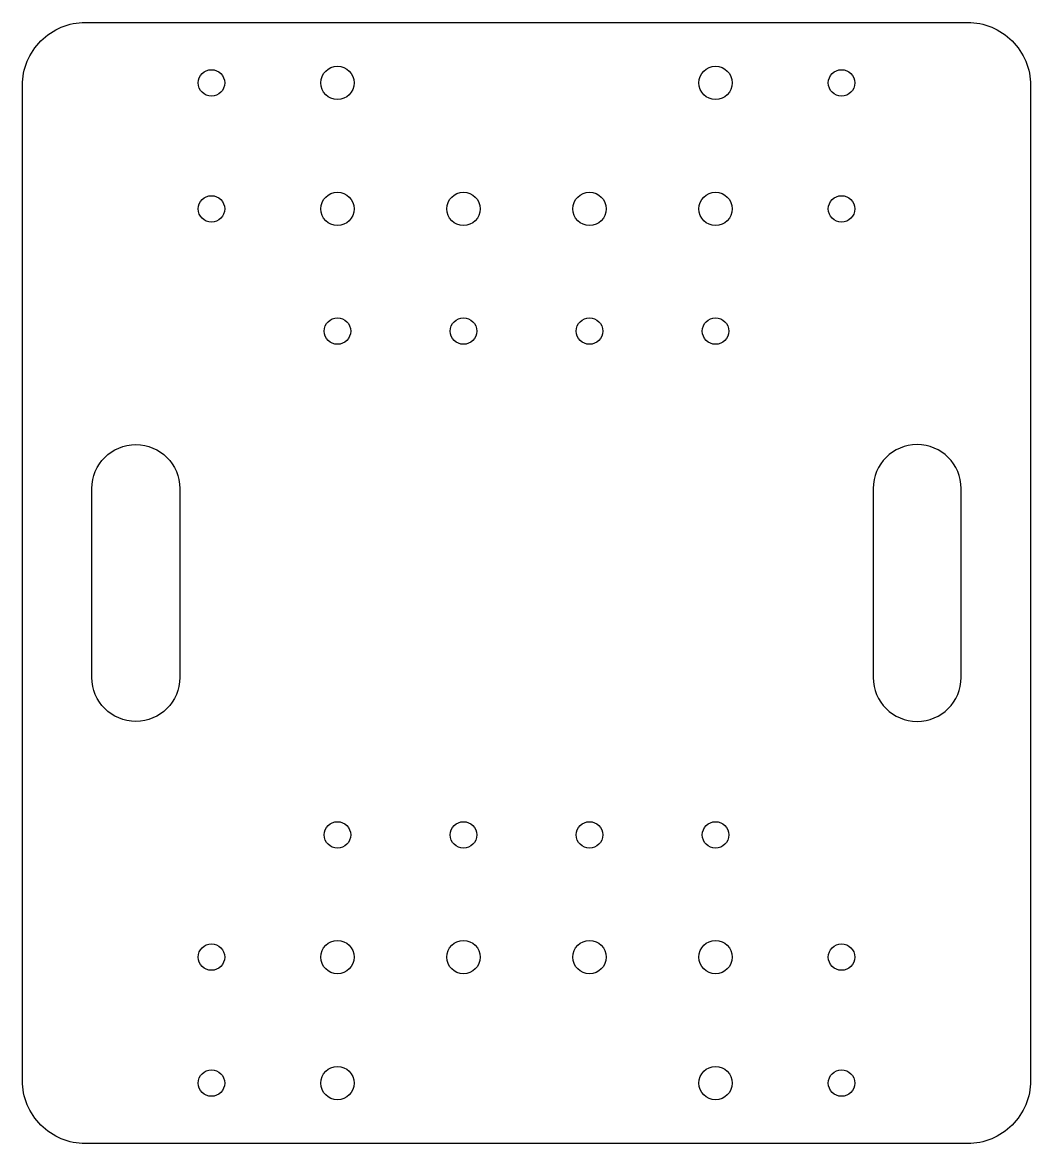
# Model space of a CAD drawing. Header units: millimetres. Extents: x -80 to 80, y -89 to 89.
import ezdxf

# ---------------------------------------------------------------- set-up
doc = ezdxf.new("R2010")
doc.units = ezdxf.units.MM
doc.layers.get('0').update_dxf_attribs({"linetype": 'CONTINUOUS'})

msp = doc.modelspace()

# ---------------------------------------------------------------- linework, layer by layer
for points in [[(70, -89), (-70, -89, -0.414214), (-80, -79), (-80, 79, -0.414214), (-70, 89), (70, 89, -0.414214), (80, 79), (80, -79, -0.414214)], [(-68.98, -15), (-68.98, 15, -1), (-55.02, 15), (-55.02, -15, -1)], [(55.02, -15, 1), (68.98, -15), (68.98, 15, 1), (55.02, 15)]]:
    msp.add_lwpolyline(points, format="xyb", close=True)
for centre, radius in [((-30, 79.39), 2.65), ((30, 79.39), 2.65), ((-50, 79.39), 2.1), ((50, 79.39), 2.1), ((-50, 59.39), 2.1), ((-30, 59.39), 2.65), ((-10, 59.39), 2.65), ((10, 59.39), 2.65), ((30, 59.39), 2.65), ((50, 59.39), 2.1), ((-30, 40), 2.1), ((-30, 40), 2.1), ((-10, 40), 2.1), ((10, 40), 2.1), ((30, 40), 2.1), ((-30, -40), 2.1), ((-10, -40), 2.1), ((10, -40), 2.1), ((30, -40), 2.1), ((-30, -59.39), 2.65), ((-10, -59.39), 2.65), ((10, -59.39), 2.65), ((30, -59.39), 2.65), ((-50, -59.39), 2.1), ((50, -59.39), 2.1), ((-50, -79.39), 2.1), ((-30, -79.39), 2.65), ((30, -79.39), 2.65), ((50, -79.39), 2.1)]:
    msp.add_circle(centre, radius)

doc.saveas('drawing.dxf')
